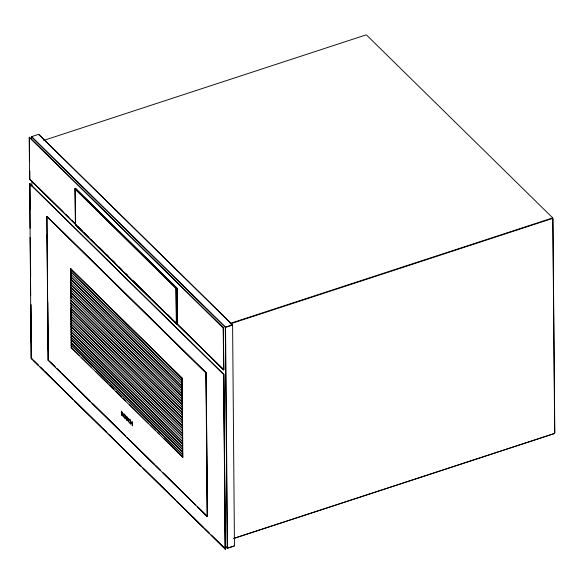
<?xml version="1.0" encoding="UTF-8"?>
<svg xmlns="http://www.w3.org/2000/svg" width="584" height="584" viewBox="0 0 584 584"><rect width="100%" height="100%" fill="white"/><g stroke="black" fill="none" stroke-linecap="round" stroke-linejoin="round"><path stroke-width="0.88" d="M70.7 268.866L182.142 378.169M31.127 358.335L29.696 183.704M48.129 360.087L46.946 216.474M176.448 323.872L176.215 288.438M31.295 358.474L225.256 549.077L223.76 374.424M31.74 136.612L38.391 134.408M43.683 140.423L365.927 34.938M181.938 380.753L70.576 271.414M70.562 273.903L181.96 383.389M181.989 386.185L70.627 276.524M70.627 281.809L182.069 391.287M182.055 394.098L70.693 284.437M70.693 289.722L182.142 399.193M182.15 404.639L70.788 294.978M70.766 297.628L182.172 407.114M182.237 409.902L70.832 300.249M182.259 412.37L70.854 303.052M70.832 305.541L182.237 415.027M70.905 313.447L182.347 422.918M182.332 425.729L70.971 316.068M182.354 428.203L70.992 318.864M70.971 321.353L182.376 430.839M182.442 433.627L71.036 323.974M182.42 436.277L71.058 326.617M71.044 329.267L182.442 438.752M182.537 444.168L71.131 334.522M71.153 337.318L182.515 446.658M182.602 451.914L71.204 342.596M182.624 454.717L71.226 345.064M71.204 347.714L182.712 457.228M71.204 347.882L70.642 268.903L181.894 378.249M230.162 323.426L552.245 218.051M230.33 323.857L552.413 218.489M225.665 327.055L232.228 324.908M225.76 327.296L232.315 325.149M181.938 380.914L70.54 271.429M181.982 386.024L70.584 276.539M182.004 388.659L70.606 279.174L182.055 388.813M182.055 393.937L70.649 284.452M182.077 396.572L70.671 287.087L182.077 396.733M182.12 401.843L70.722 292.358L182.12 402.004M182.142 404.478L70.744 294.993M182.193 409.749L70.788 300.264M182.215 412.552L70.81 303.067M182.259 417.662L70.861 308.177L182.259 417.823M182.281 420.298L70.883 310.812L182.325 420.444M182.332 425.568L70.927 316.083M182.354 428.364L70.949 318.879M182.398 433.474L70.992 323.989M182.42 436.117L71.022 326.624M182.493 444.022L71.087 334.537M182.515 446.818L71.109 337.172M182.558 452.096L71.16 342.611M182.58 454.564L71.182 345.078M182.602 457.199L182.091 378.279M233.936 538.339L554.289 433.532M233.775 538.455L554.128 433.642M227.687 548.106L234.242 545.96M227.592 548.164L234.155 546.018M29.726 183.69L223.811 374.315M48.144 360.24L207.291 516.541M75.205 188.274L176.85 288.08M176.383 323.872L175.988 288.467M223.687 369.891L223.197 328.047M366.54 35.033L552.705 217.883M38.88 134.554L232.476 324.813M38.726 134.459L232.315 324.719M31.74 136.744L225.329 327.003M31.58 136.941L225.176 327.208M223.409 327.865L29.324 137.233L223.161 327.945M176.908 288.109L75.373 188.325L75.628 222.767M176.66 288.189L75.175 188.296L75.453 224.709L177.032 324.594M176.193 288.277L75.307 189.231L175.945 288.365M31.156 180.456L35.062 184.288M38.31 187.486L63.043 211.795M65.642 214.35L68.897 217.547M72.153 220.745L75.402 223.942M79.307 227.782L80.607 229.059M99.484 247.609L103.383 251.441M106.638 254.639L108.595 256.558M113.15 261.033L114.449 262.318M133.97 281.503L137.225 284.7M140.474 287.897L143.08 290.452M147.635 294.935L148.935 296.212M167.805 314.754L171.711 318.594M174.966 321.791L200.348 346.735M202.298 348.655L205.553 351.853M208.152 354.408L223.774 369.76L223.446 327.967M75.935 224.694L29.689 179.222M77.884 226.607L81.789 230.446M84.388 233.001L86.994 235.564M91.549 240.039L92.849 241.316M98.054 246.433L109.77 257.946M115.625 263.705L111.719 259.865L116.807 264.953M118.88 266.903L121.487 269.458M125.385 273.297L127.341 275.217M133.196 280.97L144.255 291.839M146.212 293.759L150.117 297.599M152.716 300.154L155.322 302.716M159.877 307.191L161.177 308.469M29.609 179.259L82.366 231.089M84.322 233.009L88.169 236.812M91.425 240.009L94.031 242.572M97.988 246.441L110.945 259.201M118.756 266.873L122.662 270.713M125.319 273.297L127.918 275.86M132.422 280.305L150.694 298.241M152.65 300.161L156.497 303.965M159.753 307.162L162.352 309.724M223.577 369.869L166.316 313.593L223.716 369.825L223.351 327.974M75.686 224.687L96.331 245.097M97.141 245.886L164.097 311.688M164.235 311.834L177.171 324.543L176.923 288.27L177.266 324.448M75.562 224.796L177.142 324.609L176.784 288.313M29.696 183.748L223.562 374.395M47.085 216.474L206.123 372.753M46.946 216.518L206.042 372.782M46.888 216.584L205.875 372.833M70.708 268.852L182.062 378.198M71.591 347.794L79.402 355.459M81.351 357.379L91.111 366.971M95.666 371.446L108.025 383.593M109.325 384.871L113.88 389.346M115.829 391.265L121.684 397.018M122.983 398.295L125.589 400.858M129.487 404.69L148.358 423.232M150.307 425.152L155.512 430.262M157.461 432.182L159.417 434.102M163.965 438.577L182.836 457.119M50.341 362.073L54.881 366.54M57.48 369.088L60.721 372.278M62.021 373.556L84.081 395.237M85.381 396.514L89.921 400.974M92.52 403.529L119.121 429.678M121.07 431.591L124.961 435.416M128.21 438.606L154.169 464.112M156.111 466.025L160.009 469.85M163.25 473.04L183.369 492.816M184.661 494.086L189.209 498.554M191.151 500.466L195.049 504.291M198.29 507.481L207.378 516.409L206.167 372.862M48.341 360.226L55.48 367.241M56.779 368.519L90.52 401.683M91.819 402.96L125.56 436.117M126.859 437.394L160.6 470.558M162.549 472.471L195.64 504.999M197.589 506.912L207.327 516.475L206.137 372.906M225.314 546.201L227.256 548.113M225.154 546.098L227.103 548.018M31.419 358.364L32.719 359.642M34.018 360.919L38.573 365.394M40.53 367.314L43.778 370.512M45.085 371.796L66.554 392.901M67.861 394.178L72.416 398.653M75.015 401.208L101.047 426.794M102.346 428.072L106.901 432.547M109.507 435.109L134.882 460.046M136.838 461.966L140.737 465.806M143.343 468.361L169.375 493.947M170.674 495.225L175.229 499.7M177.828 502.262L203.21 527.199M205.159 529.119L209.065 532.958M211.671 535.513L225.336 548.945M31.368 358.43L38.522 365.467M39.822 366.745L73.015 399.361M74.314 400.639L106.85 432.613M108.15 433.897L141.335 466.514M142.642 467.791L175.178 499.765M176.477 501.043L209.663 533.659M210.97 534.944L225.285 549.011M71.401 347.765L71.124 307.812M29.66 179.149L29.66 170.886M31.222 358.335L30.828 304.622M552.931 218.474L554.8 432.773M552.807 218.73L554.676 433.029M232.6 325.142L234.454 545.682M225.548 327.566L227.468 547.967M225.3 327.529L227.22 547.931M223.854 374.424L225.351 548.96M223.606 374.505L225.212 549.011M205.918 372.942L207.254 516.475M182.186 378.271L182.85 457.133M181.938 378.352L182.609 457.367M176.697 288.299L177.018 324.529M176.237 288.387L176.543 323.733M75.248 188.34L75.54 224.628M75.081 188.435L75.402 224.665M70.868 268.866L70.963 279.736M71.204 307.819L71.54 345.874M70.781 268.859L70.956 297.855M47.173 234.688L47.596 282.831M47.764 301.906L48.18 350.05M46.851 216.613L48.107 360.131M31.529 136.89L31.485 139.758M31.916 181.514L31.894 186.208M29.448 137.306L29.492 142.751M29.74 170.9L29.813 179.069M29.85 183.763L30.076 209.211M30.317 237.381L30.66 276.466M30.908 304.636L31.244 342.808M29.368 137.298L29.492 160.914M29.769 183.748L30.076 228.293M30.237 237.374L30.667 295.548M29.222 137.342L29.565 179.149M122.815 413.53L122.866 416.166L121.421 415.085L121.384 411.114L122.815 413.53M125.823 417.451L125.494 418.538L124.553 418.224L123.618 416.691L123.604 413.844L124.523 414.144L125.465 415.669L125.823 417.451M123.874 414.45L123.888 416.618L125.217 417.925L125.195 415.757L123.874 414.45M122.691 415.209L121.757 414.91L121.742 413.662L122.691 415.209M127.48 420.027L127.297 420.619L126.823 420.451L126.151 419.429L126.144 418.706L127.071 420.02L126.305 416.18L127.363 417.21L127.37 417.859L126.429 416.998L127.48 420.027M128.108 418.261L128.071 421.006L129.918 423.144L128.378 421.049L128.108 419.692L128.363 418.874L129.867 420.327L129.86 419.714L128.108 418.261M122.465 413.231L122.348 413.589L121.742 413.151L121.727 411.961L122.465 413.231M71.109 331.887L182.515 441.533L71.066 331.902M71.175 339.793L182.58 449.439L71.131 339.808M130.648 420.217L130.305 419.881L130.334 423.853L130.677 424.188L130.663 422.458L131.999 423.772L132.356 425.838L132.327 421.867L131.984 421.524L131.999 423.261L130.663 421.947L130.648 420.217"/></g></svg>
